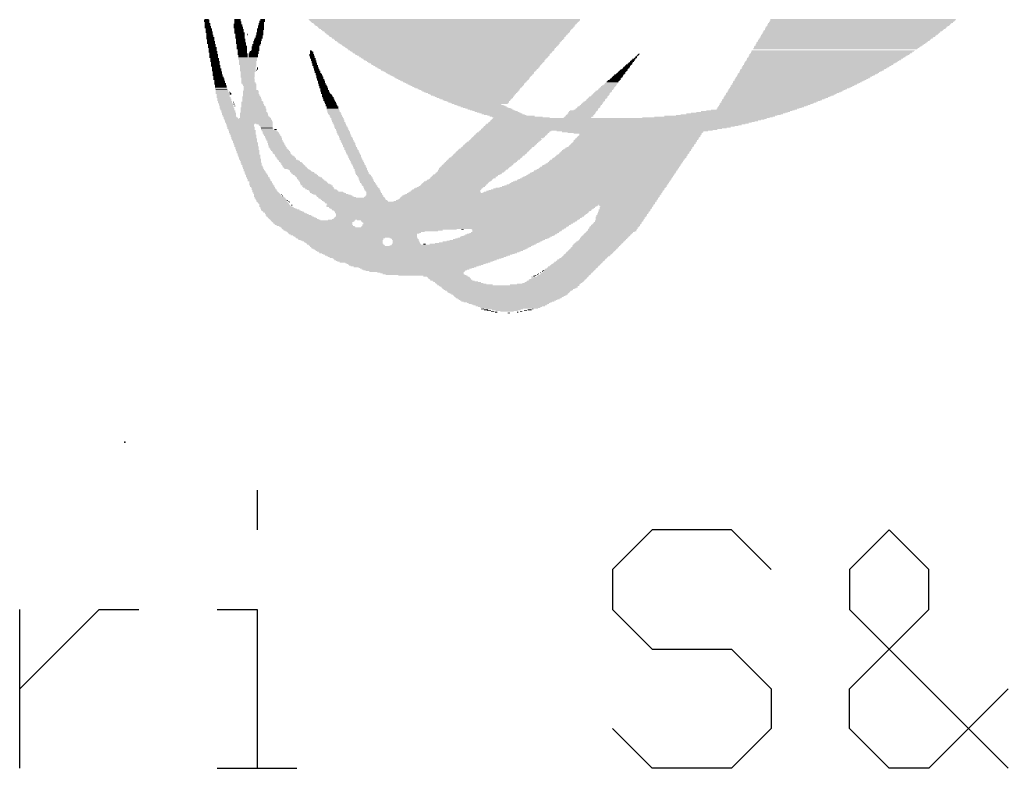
# Model space of a CAD drawing. Extents: x -0.79 to 6.6, y -0.46 to 8.18.
# Drawn here: x 4.8931 to 5.1465, y 0.5165 to 0.7083 of the extents above; entities that cross this region are included whole.
import ezdxf

# ---------------------------------------------------------------- set-up
doc = ezdxf.new("R2010")
doc.units = 0
doc.layers.add('21', color=253, linetype='CONTINUOUS')
doc.layers.add('23', color=7, linetype='CONTINUOUS')

# ---------------------------------------------------------------- blocks, each defined once
blk = doc.blocks.new('RECT')
blk.add_solid([(-0.5, -0.5), (0.5, -0.5), (-0.5, 0.5), (0.5, 0.5)])

msp = doc.modelspace()

# ---------------------------------------------------------------- linework, layer by layer
at = {"layer": '21'}
for p, q in [((4.95388, 0.587727), (4.95388, 0.577552)), ((5.055166, 0.577552), (5.044991, 0.567377)), ((5.075517, 0.577552), (5.055166, 0.577552)), ((5.085692, 0.567377), (5.075517, 0.577552)), ((5.115938, 0.577552), (5.105763, 0.567377)), ((5.126113, 0.567377), (5.115938, 0.577552)), ((5.044991, 0.567377), (5.044991, 0.557201)), ((5.105763, 0.567377), (5.105763, 0.557201)), ((5.126113, 0.557201), (5.126113, 0.567377)), ((4.893061, 0.5165), (4.893061, 0.557201)), ((4.893061, 0.536851), (4.913412, 0.557201)), ((4.913412, 0.557201), (4.923587, 0.557201)), ((4.943704, 0.557201), (4.95388, 0.557201)), ((4.95388, 0.557201), (4.95388, 0.5165)), ((5.044991, 0.557201), (5.055166, 0.547026)), ((5.105763, 0.536851), (5.126113, 0.557201)), ((5.105763, 0.557201), (5.146464, 0.5165)), ((5.055166, 0.547026), (5.075517, 0.547026)), ((5.075517, 0.547026), (5.085692, 0.536851)), ((5.085692, 0.536851), (5.085692, 0.526675)), ((5.105763, 0.526675), (5.105763, 0.536851)), ((5.146464, 0.536851), (5.126113, 0.5165)), ((5.055166, 0.5165), (5.044991, 0.526675)), ((5.085692, 0.526675), (5.075517, 0.5165)), ((5.115938, 0.5165), (5.105763, 0.526675)), ((4.943704, 0.5165), (4.964055, 0.5165)), ((5.075517, 0.5165), (5.055166, 0.5165)), ((5.126113, 0.5165), (5.115938, 0.5165))]:
    msp.add_line(p, q, dxfattribs=at)
at = {"layer": '23'}
msp.add_point((4.92, 0.6), dxfattribs=at)

# ---------------------------------------------------------------- block references
at = {"layer": '21', "yscale": 0.0002}
for p, xscale in [((4.941, 0.70815), 0.0014), ((4.941, 0.70795), 0.0014), ((4.941, 0.70775), 0.0014), ((4.941, 0.70835), 0.001), ((4.9411, 0.70755), 0.0012), ((4.9412, 0.70735), 0.0014), ((4.9412, 0.70715), 0.0014), ((4.9412, 0.70695), 0.0014), ((4.9489, 0.70715), 0.002), ((4.949, 0.70695), 0.0022), ((4.9489, 0.70835), 0.0016), ((4.9489, 0.70815), 0.0016), ((4.9489, 0.70795), 0.0016), ((4.949, 0.70775), 0.0018), ((4.949, 0.70755), 0.0018), ((4.949, 0.70735), 0.0018), ((4.955, 0.70735), 0.0014), ((4.955, 0.70715), 0.0014), ((4.955, 0.70695), 0.0014), ((4.9552, 0.70795), 0.0014), ((4.9552, 0.70775), 0.0014), ((4.9551, 0.70755), 0.0012), ((4.9553, 0.70835), 0.0012), ((4.9553, 0.70815), 0.0012), ((5.0019, 0.70835), 0.0696), ((5.002, 0.70815), 0.0694), ((5.002, 0.70795), 0.069), ((5.002, 0.70775), 0.0686), ((5.002, 0.70755), 0.0682), ((5.0021, 0.70735), 0.0676), ((5.0021, 0.70715), 0.0672), ((5.0021, 0.70695), 0.0668), ((5.1081, 0.70695), 0.0468), ((5.1084, 0.70735), 0.047), ((5.1083, 0.70715), 0.0468), ((5.1087, 0.70755), 0.0472), ((5.109, 0.70795), 0.0474), ((5.1089, 0.70775), 0.0472), ((5.1093, 0.70835), 0.0476), ((5.1092, 0.70815), 0.0474), ((4.9412, 0.70675), 0.0014), ((4.9413, 0.70655), 0.0016), ((4.9413, 0.70635), 0.0016), ((4.9413, 0.70615), 0.0016), ((4.9415, 0.70595), 0.0016), ((4.9415, 0.70575), 0.0016), ((4.9415, 0.70555), 0.0016), ((4.9415, 0.70535), 0.0016), ((4.9416, 0.70515), 0.0018), ((4.9416, 0.70495), 0.0018), ((4.9417, 0.70475), 0.0016), ((4.9417, 0.70455), 0.0016), ((4.949, 0.70675), 0.0022), ((4.949, 0.70655), 0.0022), ((4.9491, 0.70635), 0.0024), ((4.9491, 0.70615), 0.0024), ((4.9492, 0.70595), 0.0022), ((4.9493, 0.70575), 0.0024), ((4.9493, 0.70555), 0.0024), ((4.9493, 0.70535), 0.0024), ((4.9493, 0.70515), 0.0024), ((4.9494, 0.70495), 0.0026), ((4.9494, 0.70475), 0.0026), ((4.9495, 0.70455), 0.0024), ((4.9514, 0.70455), 0.0002), ((4.9546, 0.70495), 0.0018), ((4.9546, 0.70475), 0.0018), ((4.9546, 0.70455), 0.0018), ((4.9548, 0.70595), 0.0018), ((4.9548, 0.70575), 0.0018), ((4.9547, 0.70555), 0.0016), ((4.9547, 0.70535), 0.0016), ((4.9547, 0.70515), 0.0016), ((4.9549, 0.70675), 0.0016), ((4.9549, 0.70655), 0.0016), ((4.9549, 0.70635), 0.0016), ((4.9549, 0.70615), 0.0016), ((5.0021, 0.70675), 0.0664), ((5.0023, 0.70655), 0.066), ((5.0023, 0.70635), 0.0656), ((5.0023, 0.70615), 0.0652), ((5.0023, 0.70595), 0.0648), ((5.0024, 0.70575), 0.0642), ((5.0024, 0.70555), 0.0638), ((5.0024, 0.70535), 0.0634), ((5.0026, 0.70515), 0.063), ((5.0026, 0.70495), 0.0626), ((5.0026, 0.70475), 0.0622), ((5.0026, 0.70455), 0.0618), ((5.1059, 0.70455), 0.0452), ((5.1062, 0.70495), 0.0454), ((5.1061, 0.70475), 0.0452), ((5.1066, 0.70535), 0.0458), ((5.1064, 0.70515), 0.0454), ((5.1068, 0.70555), 0.0458), ((5.1072, 0.70595), 0.0462), ((5.107, 0.70575), 0.0458), ((5.1075, 0.70635), 0.0464), ((5.1074, 0.70615), 0.0462), ((5.1077, 0.70655), 0.0464), ((5.108, 0.70675), 0.0466), ((4.9418, 0.70435), 0.0018), ((4.9418, 0.70415), 0.0018), ((4.9418, 0.70395), 0.0018), ((4.9419, 0.70375), 0.002), ((4.9419, 0.70355), 0.002), ((4.9419, 0.70335), 0.002), ((4.942, 0.70315), 0.0018), ((4.942, 0.70295), 0.0018), ((4.9421, 0.70275), 0.002), ((4.9421, 0.70255), 0.002), ((4.9421, 0.70235), 0.002), ((4.9421, 0.70215), 0.002), ((4.9423, 0.70195), 0.002), ((4.9495, 0.70435), 0.0024), ((4.9495, 0.70415), 0.0024), ((4.9495, 0.70395), 0.0024), ((4.9495, 0.70375), 0.0024), ((4.9495, 0.70355), 0.0024), ((4.9497, 0.70335), 0.0024), ((4.9497, 0.70315), 0.0024), ((4.9497, 0.70295), 0.0024), ((4.9497, 0.70275), 0.0024), ((4.9497, 0.70255), 0.0024), ((4.9498, 0.70235), 0.0026), ((4.9498, 0.70215), 0.0026), ((4.9499, 0.70195), 0.0024), ((4.9514, 0.70435), 0.0002), ((4.9537, 0.70195), 0.002), ((4.9539, 0.70275), 0.002), ((4.9539, 0.70255), 0.002), ((4.9539, 0.70235), 0.002), ((4.9539, 0.70215), 0.002), ((4.9541, 0.70315), 0.002), ((4.9541, 0.70295), 0.002), ((4.9543, 0.70355), 0.002), ((4.9542, 0.70335), 0.0018), ((4.9544, 0.70415), 0.0018), ((4.9544, 0.70395), 0.0018), ((4.9544, 0.70375), 0.0018), ((4.9546, 0.70435), 0.0018), ((5.0027, 0.70435), 0.0612), ((5.0027, 0.70415), 0.0608), ((5.0027, 0.70395), 0.0604), ((5.0028, 0.70375), 0.0598), ((5.0029, 0.70355), 0.0596), ((5.003, 0.70335), 0.059), ((5.003, 0.70315), 0.0586), ((5.003, 0.70295), 0.0582), ((5.0031, 0.70275), 0.0576), ((5.0031, 0.70255), 0.0572), ((5.0031, 0.70235), 0.0568), ((5.0033, 0.70215), 0.0564), ((5.0033, 0.70195), 0.056), ((5.1033, 0.70195), 0.0432), ((5.1037, 0.70235), 0.0436), ((5.1035, 0.70215), 0.0432), ((5.1039, 0.70255), 0.0436), ((5.1043, 0.70295), 0.044), ((5.1041, 0.70275), 0.0436), ((5.1046, 0.70335), 0.0442), ((5.1045, 0.70315), 0.044), ((5.1049, 0.70355), 0.0444), ((5.1053, 0.70395), 0.0448), ((5.1051, 0.70375), 0.0444), ((5.1056, 0.70435), 0.045), ((5.1055, 0.70415), 0.0448), ((4.9423, 0.70175), 0.002), ((4.9423, 0.70155), 0.002), ((4.9423, 0.70135), 0.002), ((4.9424, 0.70115), 0.0022), ((4.9425, 0.70095), 0.002), ((4.9425, 0.70075), 0.002), ((4.9425, 0.70055), 0.002), ((4.9425, 0.70035), 0.002), ((4.9426, 0.70015), 0.0022), ((4.9426, 0.69995), 0.0022), ((4.9427, 0.69975), 0.002), ((4.9427, 0.69955), 0.002), ((4.9428, 0.69935), 0.0022), ((4.9499, 0.70175), 0.0024), ((4.95, 0.70155), 0.0026), ((4.95, 0.70135), 0.0026), ((4.95, 0.70115), 0.0026), ((4.95, 0.70095), 0.0026), ((4.95, 0.70075), 0.0026), ((4.9501, 0.70055), 0.0024), ((4.9501, 0.70035), 0.0024), ((4.9501, 0.70015), 0.0024), ((4.9501, 0.69995), 0.0024), ((4.9501, 0.69975), 0.0024), ((4.9502, 0.69955), 0.0026), ((4.9502, 0.69935), 0.0026), ((4.953, 0.69955), 0.0026), ((4.9529, 0.69935), 0.0024), ((4.9531, 0.69995), 0.0024), ((4.9531, 0.69975), 0.0024), ((4.9532, 0.70015), 0.0022), ((4.9534, 0.70035), 0.0022), ((4.9535, 0.70135), 0.002), ((4.9535, 0.70115), 0.002), ((4.9535, 0.70095), 0.002), ((4.9535, 0.70075), 0.002), ((4.9535, 0.70055), 0.002), ((4.9537, 0.70175), 0.002), ((4.9536, 0.70155), 0.0018), ((4.9679, 0.69935), 0.0012), ((4.9677, 0.70035), 0.0004), ((4.9678, 0.70015), 0.0006), ((4.9679, 0.69995), 0.0008), ((4.9679, 0.69975), 0.0008), ((4.9679, 0.69955), 0.0008), ((5.0034, 0.70175), 0.0554), ((5.0034, 0.70155), 0.055), ((5.0035, 0.70135), 0.0544), ((5.0035, 0.70115), 0.054), ((5.0036, 0.70095), 0.0534), ((5.0036, 0.70075), 0.053), ((5.0037, 0.70055), 0.0528), ((5.0038, 0.70035), 0.0522), ((5.0038, 0.70015), 0.0518), ((5.0039, 0.69995), 0.0512), ((5.0039, 0.69975), 0.0508), ((5.004, 0.69955), 0.0502), ((5.004, 0.69935), 0.0498), ((5.0517, 0.69935), 0.0004), ((5.0518, 0.69955), 0.0002), ((5.1006, 0.69935), 0.041), ((5.1008, 0.69955), 0.041), ((5.1012, 0.69995), 0.0414), ((5.1011, 0.69975), 0.0412), ((5.1016, 0.70035), 0.0418), ((5.1015, 0.70015), 0.0416), ((5.1022, 0.70095), 0.0422), ((5.1021, 0.70075), 0.042), ((5.1026, 0.70135), 0.0426), ((5.1025, 0.70115), 0.0424), ((5.1029, 0.70155), 0.0428), ((5.1031, 0.70175), 0.0428), ((4.9428, 0.69915), 0.0022), ((4.9428, 0.69895), 0.0022), ((4.9428, 0.69875), 0.0022), ((4.9428, 0.69855), 0.0022), ((4.943, 0.69835), 0.0022), ((4.943, 0.69815), 0.0022), ((4.943, 0.69795), 0.0022), ((4.943, 0.69775), 0.0022), ((4.9431, 0.69755), 0.0024), ((4.9432, 0.69735), 0.0022), ((4.9432, 0.69715), 0.0022), ((4.9432, 0.69695), 0.0022), ((4.9503, 0.69915), 0.0024), ((4.9503, 0.69895), 0.0024), ((4.9503, 0.69875), 0.0024), ((4.9515, 0.69855), 0.0048), ((4.9515, 0.69835), 0.0048), ((4.9515, 0.69815), 0.0048), ((4.9516, 0.69795), 0.0046), ((4.9516, 0.69775), 0.0046), ((4.9515, 0.69755), 0.0044), ((4.9515, 0.69735), 0.0044), ((4.9515, 0.69715), 0.0044), ((4.9515, 0.69695), 0.0044), ((4.9529, 0.69915), 0.0024), ((4.9529, 0.69895), 0.0024), ((4.9529, 0.69875), 0.0024), ((4.9679, 0.69915), 0.0012), ((4.968, 0.69895), 0.0014), ((4.9681, 0.69875), 0.0012), ((4.9681, 0.69855), 0.0012), ((4.9682, 0.69835), 0.0014), ((4.9683, 0.69815), 0.0012), ((4.9683, 0.69795), 0.0012), ((4.9684, 0.69775), 0.0014), ((4.9685, 0.69755), 0.0012), ((4.9685, 0.69735), 0.0012), ((4.9686, 0.69715), 0.0014), ((4.9687, 0.69695), 0.0012), ((5.0042, 0.69915), 0.0494), ((5.0043, 0.69895), 0.0488), ((5.0043, 0.69875), 0.0484), ((5.0044, 0.69855), 0.0478), ((5.0044, 0.69835), 0.0474), ((5.0045, 0.69815), 0.0468), ((5.0045, 0.69795), 0.0464), ((5.0046, 0.69775), 0.0458), ((5.0048, 0.69755), 0.0454), ((5.0048, 0.69735), 0.045), ((5.0049, 0.69715), 0.0444), ((5.005, 0.69695), 0.0438), ((5.0495, 0.69695), 0.0012), ((5.0496, 0.69715), 0.001), ((5.0498, 0.69735), 0.001), ((5.05, 0.69755), 0.001), ((5.0502, 0.69775), 0.001), ((5.0503, 0.69795), 0.0008), ((5.0505, 0.69815), 0.0008), ((5.0508, 0.69835), 0.0006), ((5.051, 0.69855), 0.0006), ((5.0511, 0.69875), 0.0004), ((5.0513, 0.69895), 0.0004), ((5.0515, 0.69915), 0.0004), ((5.0979, 0.69695), 0.0384), ((5.0984, 0.69735), 0.039), ((5.0982, 0.69715), 0.0386), ((5.0986, 0.69755), 0.039), ((5.0991, 0.69795), 0.0396), ((5.0989, 0.69775), 0.0392), ((5.0995, 0.69835), 0.04), ((5.0993, 0.69815), 0.0396), ((5.0997, 0.69855), 0.04), ((5.1001, 0.69895), 0.0404), ((5.1, 0.69875), 0.0402), ((5.1004, 0.69915), 0.0406), ((4.9432, 0.69675), 0.0022), ((4.9433, 0.69655), 0.0024), ((4.9433, 0.69635), 0.0024), ((4.9434, 0.69615), 0.0022), ((4.9434, 0.69595), 0.0022), ((4.9435, 0.69575), 0.0024), ((4.9435, 0.69555), 0.0024), ((4.9435, 0.69535), 0.0024), ((4.9435, 0.69515), 0.0024), ((4.9437, 0.69495), 0.0024), ((4.9437, 0.69475), 0.0024), ((4.9437, 0.69455), 0.0024), ((4.9437, 0.69435), 0.0024), ((4.9515, 0.69675), 0.0044), ((4.9516, 0.69655), 0.0042), ((4.9516, 0.69635), 0.0042), ((4.9515, 0.69615), 0.004), ((4.9515, 0.69595), 0.004), ((4.9515, 0.69575), 0.004), ((4.9515, 0.69555), 0.004), ((4.9515, 0.69535), 0.004), ((4.9515, 0.69515), 0.004), ((4.9516, 0.69495), 0.0038), ((4.9515, 0.69475), 0.0036), ((4.9515, 0.69455), 0.0036), ((4.9515, 0.69435), 0.0036), ((4.9538, 0.69535), 0.0002), ((4.954, 0.69595), 0.0002), ((4.954, 0.69575), 0.0002), ((4.954, 0.69555), 0.0002), ((4.9687, 0.69675), 0.0012), ((4.9688, 0.69655), 0.0014), ((4.9689, 0.69635), 0.0012), ((4.9689, 0.69615), 0.0012), ((4.969, 0.69595), 0.0014), ((4.9691, 0.69575), 0.0012), ((4.9692, 0.69555), 0.0014), ((4.9692, 0.69535), 0.0014), ((4.9694, 0.69515), 0.0014), ((4.9694, 0.69495), 0.0014), ((4.9694, 0.69475), 0.0014), ((4.9696, 0.69455), 0.0014), ((4.9697, 0.69435), 0.0016), ((5.005, 0.69675), 0.0434), ((5.0051, 0.69655), 0.0428), ((5.0052, 0.69635), 0.0422), ((5.0053, 0.69615), 0.042), ((5.0054, 0.69595), 0.0414), ((5.0055, 0.69575), 0.0408), ((5.0056, 0.69555), 0.0402), ((5.0056, 0.69535), 0.0398), ((5.0057, 0.69515), 0.0392), ((5.0058, 0.69495), 0.0386), ((5.0059, 0.69475), 0.038), ((5.006, 0.69455), 0.0378), ((5.0061, 0.69435), 0.0372), ((5.047, 0.69435), 0.0022), ((5.0472, 0.69455), 0.0022), ((5.0473, 0.69475), 0.002), ((5.0475, 0.69495), 0.002), ((5.0477, 0.69515), 0.002), ((5.0479, 0.69535), 0.002), ((5.0481, 0.69555), 0.0016), ((5.0483, 0.69575), 0.0016), ((5.0485, 0.69595), 0.0016), ((5.0487, 0.69615), 0.0016), ((5.0488, 0.69635), 0.0014), ((5.049, 0.69655), 0.0014), ((5.0492, 0.69675), 0.0014), ((5.0949, 0.69435), 0.0356), ((5.0952, 0.69455), 0.0358), ((5.0956, 0.69495), 0.0362), ((5.0954, 0.69475), 0.0358), ((5.0961, 0.69535), 0.0368), ((5.0959, 0.69515), 0.0364), ((5.0963, 0.69555), 0.0368), ((5.0968, 0.69595), 0.0374), ((5.0966, 0.69575), 0.037), ((5.0972, 0.69635), 0.0378), ((5.0971, 0.69615), 0.0376), ((5.0975, 0.69655), 0.038), ((5.0978, 0.69675), 0.0382), ((4.9438, 0.69415), 0.0026), ((4.9438, 0.69395), 0.0026), ((4.9439, 0.69375), 0.0024), ((4.944, 0.69355), 0.0026), ((4.944, 0.69335), 0.0026), ((4.9441, 0.69315), 0.0028), ((4.9441, 0.69295), 0.0028), ((4.9442, 0.69275), 0.0026), ((4.9443, 0.69255), 0.0028), ((4.9443, 0.69235), 0.0028), ((4.9443, 0.69215), 0.0028), ((4.9444, 0.69195), 0.003), ((4.9444, 0.69175), 0.003), ((4.9515, 0.69415), 0.0036), ((4.9515, 0.69395), 0.0036), ((4.9515, 0.69375), 0.0036), ((4.9515, 0.69355), 0.0036), ((4.9515, 0.69335), 0.0032), ((4.9516, 0.69315), 0.0034), ((4.9516, 0.69295), 0.0034), ((4.9516, 0.69275), 0.0034), ((4.9516, 0.69255), 0.0034), ((4.9516, 0.69235), 0.0034), ((4.9517, 0.69215), 0.0036), ((4.9517, 0.69195), 0.0036), ((4.9519, 0.69175), 0.0036), ((4.9697, 0.69415), 0.0016), ((4.9699, 0.69395), 0.0016), ((4.9699, 0.69375), 0.0016), ((4.97, 0.69355), 0.0018), ((4.97, 0.69335), 0.0018), ((4.9701, 0.69315), 0.0016), ((4.9702, 0.69295), 0.0018), ((4.9702, 0.69275), 0.0018), ((4.9704, 0.69255), 0.0018), ((4.9704, 0.69235), 0.0018), ((4.9704, 0.69215), 0.0018), ((4.9705, 0.69195), 0.002), ((4.9706, 0.69175), 0.0018), ((5.0062, 0.69415), 0.0366), ((5.0063, 0.69395), 0.036), ((5.0064, 0.69375), 0.0354), ((5.0065, 0.69355), 0.0348), ((5.0065, 0.69335), 0.0344), ((5.0067, 0.69315), 0.034), ((5.0068, 0.69295), 0.0334), ((5.0069, 0.69275), 0.0328), ((5.007, 0.69255), 0.0322), ((5.0071, 0.69235), 0.0316), ((5.0072, 0.69215), 0.031), ((5.0073, 0.69195), 0.0304), ((5.0074, 0.69175), 0.0298), ((5.0445, 0.69175), 0.0032), ((5.0447, 0.69195), 0.0032), ((5.0449, 0.69215), 0.0032), ((5.045, 0.69235), 0.003), ((5.0452, 0.69255), 0.003), ((5.0454, 0.69275), 0.003), ((5.0457, 0.69295), 0.0028), ((5.0458, 0.69315), 0.0026), ((5.046, 0.69335), 0.0026), ((5.0462, 0.69355), 0.0026), ((5.0464, 0.69375), 0.0026), ((5.0465, 0.69395), 0.0024), ((5.0467, 0.69415), 0.0024), ((5.0919, 0.69195), 0.0324), ((5.0917, 0.69175), 0.032), ((5.0924, 0.69235), 0.033), ((5.0922, 0.69215), 0.0326), ((5.0927, 0.69255), 0.0332), ((5.0932, 0.69295), 0.0338), ((5.093, 0.69275), 0.0334), ((5.0937, 0.69335), 0.0344), ((5.0935, 0.69315), 0.034), ((5.0939, 0.69355), 0.0344), ((5.0944, 0.69395), 0.035), ((5.0942, 0.69375), 0.0346), ((5.0947, 0.69415), 0.0352), ((4.9445, 0.69155), 0.0028), ((4.9446, 0.69135), 0.003), ((4.9446, 0.69115), 0.003), ((4.9446, 0.69095), 0.003), ((4.9447, 0.69075), 0.0032), ((4.9447, 0.69055), 0.0032), ((4.9448, 0.69035), 0.003), ((4.9449, 0.69015), 0.0032), ((4.9449, 0.68995), 0.0032), ((4.9449, 0.68975), 0.0032), ((4.945, 0.68955), 0.0034), ((4.945, 0.68935), 0.0034), ((4.9468, 0.68975), 0.0002), ((4.947, 0.68955), 0.0002), ((4.9471, 0.68935), 0.0004), ((4.952, 0.69155), 0.0034), ((4.952, 0.69135), 0.0034), ((4.9523, 0.68995), 0.004), ((4.9523, 0.68975), 0.004), ((4.9523, 0.68955), 0.004), ((4.9523, 0.68935), 0.004), ((4.9521, 0.69115), 0.0032), ((4.9521, 0.69095), 0.0032), ((4.9521, 0.69075), 0.0032), ((4.9521, 0.69055), 0.0032), ((4.9521, 0.69035), 0.0032), ((4.9523, 0.69015), 0.0036), ((4.9707, 0.69155), 0.002), ((4.9707, 0.69135), 0.002), ((4.9709, 0.69115), 0.002), ((4.9709, 0.69095), 0.002), ((4.971, 0.69075), 0.0022), ((4.9711, 0.69055), 0.002), ((4.9711, 0.69035), 0.002), ((4.9712, 0.69015), 0.0022), ((4.9712, 0.68995), 0.0022), ((4.9714, 0.68975), 0.0022), ((4.9714, 0.68955), 0.0022), ((4.9715, 0.68935), 0.0024), ((5.0076, 0.69155), 0.0294), ((5.0077, 0.69135), 0.0288), ((5.0078, 0.69115), 0.0282), ((5.0079, 0.69095), 0.0276), ((5.008, 0.69075), 0.027), ((5.0082, 0.69055), 0.0262), ((5.0083, 0.69035), 0.0256), ((5.0085, 0.69015), 0.0252), ((5.0086, 0.68995), 0.0246), ((5.0087, 0.68975), 0.024), ((5.0088, 0.68955), 0.0234), ((5.009, 0.68935), 0.0226), ((5.0422, 0.68935), 0.0042), ((5.0424, 0.68955), 0.0042), ((5.0426, 0.68975), 0.0042), ((5.0428, 0.68995), 0.0042), ((5.043, 0.69015), 0.0038), ((5.0432, 0.69035), 0.0038), ((5.0434, 0.69055), 0.0038), ((5.0436, 0.69075), 0.0038), ((5.0437, 0.69095), 0.0036), ((5.0439, 0.69115), 0.0036), ((5.0441, 0.69135), 0.0036), ((5.0444, 0.69155), 0.0034), ((5.0883, 0.68935), 0.0284), ((5.0887, 0.68955), 0.0288), ((5.0892, 0.68995), 0.0294), ((5.089, 0.68975), 0.029), ((5.0897, 0.69035), 0.03), ((5.0895, 0.69015), 0.0296), ((5.09, 0.69055), 0.0302), ((5.0906, 0.69095), 0.031), ((5.0904, 0.69075), 0.0306), ((5.0911, 0.69135), 0.0316), ((5.0909, 0.69115), 0.0312), ((5.0914, 0.69155), 0.0318), ((4.9451, 0.68915), 0.0032), ((4.9452, 0.68895), 0.0034), ((4.9452, 0.68875), 0.0034), ((4.9452, 0.68855), 0.0034), ((4.9453, 0.68835), 0.0036), ((4.9454, 0.68815), 0.0034), ((4.9455, 0.68795), 0.0036), ((4.9455, 0.68775), 0.0036), ((4.9455, 0.68755), 0.0036), ((4.9457, 0.68735), 0.0036), ((4.9457, 0.68715), 0.0036), ((4.9457, 0.68695), 0.0036), ((4.9459, 0.68675), 0.0036), ((4.9471, 0.68915), 0.0004), ((4.9478, 0.68715), 0.0002), ((4.948, 0.68675), 0.0002), ((4.9527, 0.68715), 0.0056), ((4.9527, 0.68695), 0.0056), ((4.9527, 0.68675), 0.0056), ((4.9524, 0.68855), 0.0046), ((4.9525, 0.68835), 0.0048), ((4.9525, 0.68815), 0.0048), ((4.9526, 0.68795), 0.005), ((4.9526, 0.68775), 0.005), ((4.9526, 0.68755), 0.005), ((4.9527, 0.68735), 0.0052), ((4.9524, 0.68915), 0.0042), ((4.9524, 0.68895), 0.0042), ((4.9525, 0.68875), 0.0044), ((4.9717, 0.68915), 0.0024), ((4.9718, 0.68895), 0.0026), ((4.9719, 0.68875), 0.0028), ((4.9719, 0.68855), 0.0028), ((4.9721, 0.68835), 0.0028), ((4.9721, 0.68815), 0.0028), ((4.9723, 0.68795), 0.0028), ((4.9723, 0.68775), 0.0028), ((4.9724, 0.68755), 0.003), ((4.9725, 0.68735), 0.0028), ((4.9726, 0.68715), 0.003), ((4.9727, 0.68695), 0.0028), ((4.9728, 0.68675), 0.003), ((5.0091, 0.68915), 0.022), ((5.0092, 0.68895), 0.0214), ((5.0094, 0.68875), 0.0206), ((5.0096, 0.68855), 0.0202), ((5.0097, 0.68835), 0.0196), ((5.0099, 0.68815), 0.0188), ((5.01, 0.68795), 0.0182), ((5.0102, 0.68775), 0.0174), ((5.0103, 0.68755), 0.0168), ((5.0105, 0.68735), 0.016), ((5.0107, 0.68715), 0.0156), ((5.0109, 0.68695), 0.0148), ((5.011, 0.68675), 0.0142), ((5.0398, 0.68675), 0.0054), ((5.0399, 0.68695), 0.0052), ((5.0401, 0.68715), 0.0052), ((5.0404, 0.68735), 0.005), ((5.0406, 0.68755), 0.005), ((5.0407, 0.68775), 0.0048), ((5.0409, 0.68795), 0.0048), ((5.0411, 0.68815), 0.0048), ((5.0413, 0.68835), 0.0048), ((5.0414, 0.68855), 0.0046), ((5.0417, 0.68875), 0.0044), ((5.0419, 0.68895), 0.0044), ((5.0421, 0.68915), 0.0044), ((5.0844, 0.68675), 0.0238), ((5.0847, 0.68695), 0.024), ((5.0853, 0.68735), 0.0248), ((5.0851, 0.68715), 0.0244), ((5.0859, 0.68775), 0.0256), ((5.0857, 0.68755), 0.0252), ((5.0863, 0.68795), 0.026), ((5.0869, 0.68835), 0.0268), ((5.0866, 0.68815), 0.0262), ((5.0874, 0.68875), 0.0274), ((5.0872, 0.68855), 0.027), ((5.0878, 0.68895), 0.0278), ((5.0881, 0.68915), 0.028), ((4.9459, 0.68655), 0.0036), ((4.9459, 0.68635), 0.0036), ((4.9461, 0.68615), 0.0036), ((4.9461, 0.68595), 0.0036), ((4.9461, 0.68575), 0.0036), ((4.9462, 0.68555), 0.0038), ((4.9463, 0.68535), 0.0036), ((4.9463, 0.68515), 0.0036), ((4.9465, 0.68495), 0.0036), ((4.9465, 0.68475), 0.0036), ((4.9465, 0.68455), 0.0036), ((4.9467, 0.68435), 0.0036), ((4.9467, 0.68415), 0.0036), ((4.948, 0.68655), 0.0002), ((4.9482, 0.68615), 0.0002), ((4.953, 0.68435), 0.007), ((4.9531, 0.68415), 0.0072), ((4.9529, 0.68575), 0.0064), ((4.9529, 0.68555), 0.0064), ((4.953, 0.68535), 0.0066), ((4.953, 0.68515), 0.0066), ((4.953, 0.68495), 0.0066), ((4.953, 0.68475), 0.0066), ((4.9531, 0.68455), 0.0068), ((4.9528, 0.68655), 0.0058), ((4.9528, 0.68635), 0.0058), ((4.9529, 0.68615), 0.006), ((4.953, 0.68595), 0.0062), ((4.9729, 0.68655), 0.0028), ((4.973, 0.68635), 0.003), ((4.973, 0.68615), 0.003), ((4.9732, 0.68595), 0.003), ((4.9732, 0.68575), 0.003), ((4.9732, 0.68555), 0.003), ((4.9733, 0.68535), 0.0032), ((4.9733, 0.68515), 0.0032), ((4.9735, 0.68495), 0.0032), ((4.9735, 0.68475), 0.0032), ((4.9736, 0.68455), 0.0034), ((4.9737, 0.68435), 0.0032), ((4.9738, 0.68415), 0.0034), ((5.0105, 0.68655), 0.012), ((5.0111, 0.68635), 0.012), ((5.0115, 0.68615), 0.012), ((5.012, 0.68595), 0.0118), ((5.0125, 0.68575), 0.0116), ((5.0131, 0.68555), 0.0116), ((5.0136, 0.68535), 0.0114), ((5.0141, 0.68515), 0.0112), ((5.0146, 0.68495), 0.011), ((5.0152, 0.68475), 0.011), ((5.0157, 0.68455), 0.0108), ((5.0162, 0.68435), 0.0106), ((5.0167, 0.68415), 0.0104), ((5.037, 0.68415), 0.007), ((5.0372, 0.68455), 0.007), ((5.0372, 0.68435), 0.007), ((5.0374, 0.68475), 0.007), ((5.0376, 0.68495), 0.007), ((5.0382, 0.68515), 0.0062), ((5.0384, 0.68535), 0.0058), ((5.0386, 0.68555), 0.0058), ((5.0388, 0.68575), 0.0058), ((5.039, 0.68595), 0.0058), ((5.0392, 0.68615), 0.0054), ((5.0394, 0.68635), 0.0054), ((5.0396, 0.68655), 0.0054), ((5.0763, 0.68415), 0.0248), ((5.0772, 0.68435), 0.0242), ((5.0782, 0.68455), 0.0234), ((5.0791, 0.68475), 0.0228), ((5.0801, 0.68495), 0.022), ((5.081, 0.68515), 0.0214), ((5.082, 0.68535), 0.0206), ((5.0827, 0.68575), 0.0216), ((5.0824, 0.68555), 0.021), ((5.0831, 0.68595), 0.022), ((5.0837, 0.68635), 0.0228), ((5.0835, 0.68615), 0.0224), ((5.0841, 0.68655), 0.0232), ((4.9467, 0.68395), 0.0036), ((4.9468, 0.68375), 0.0034), ((4.9468, 0.68355), 0.0034), ((4.947, 0.68335), 0.0034), ((4.9471, 0.68315), 0.0036), ((4.9472, 0.68295), 0.0038), ((4.9515, 0.68275), 0.012), ((4.9516, 0.68255), 0.0122), ((4.9517, 0.68235), 0.012), ((4.9518, 0.68215), 0.0122), ((4.9518, 0.68195), 0.0122), ((4.9519, 0.68175), 0.012), ((4.9534, 0.68295), 0.0082), ((4.9531, 0.68395), 0.0072), ((4.9531, 0.68375), 0.0072), ((4.9532, 0.68355), 0.0074), ((4.9533, 0.68335), 0.0076), ((4.9534, 0.68315), 0.0078), ((4.9739, 0.68395), 0.0032), ((4.9741, 0.68375), 0.0032), ((4.9741, 0.68355), 0.0032), ((4.9743, 0.68335), 0.0032), ((4.9743, 0.68315), 0.0032), ((4.9745, 0.68295), 0.0032), ((4.9745, 0.68275), 0.0032), ((4.9746, 0.68255), 0.0034), ((4.9747, 0.68235), 0.0032), ((4.9747, 0.68215), 0.0032), ((4.9749, 0.68195), 0.0032), ((4.9749, 0.68175), 0.0032), ((5.0173, 0.68395), 0.0104), ((5.0179, 0.68375), 0.01), ((5.0465, 0.68175), 0.0668), ((5.047, 0.68195), 0.0674), ((5.0193, 0.68355), 0.0116), ((5.0475, 0.68215), 0.068), ((5.048, 0.68235), 0.0686), ((5.0485, 0.68255), 0.0692), ((5.0206, 0.68335), 0.013), ((5.049, 0.68275), 0.0698), ((5.0494, 0.68295), 0.0702), ((5.0217, 0.68315), 0.0144), ((5.036, 0.68315), 0.007), ((5.0362, 0.68335), 0.007), ((5.0365, 0.68355), 0.0072), ((5.0366, 0.68375), 0.007), ((5.0368, 0.68395), 0.007), ((5.069, 0.68315), 0.0326), ((5.0709, 0.68335), 0.0304), ((5.0725, 0.68355), 0.0284), ((5.0743, 0.68375), 0.026), ((5.0753, 0.68395), 0.0256), ((4.9496, 0.68155), 0.0074), ((4.9496, 0.68135), 0.007), ((4.9496, 0.68115), 0.007), ((4.9496, 0.68095), 0.007), ((4.9498, 0.68075), 0.007), ((4.9498, 0.68055), 0.007), ((4.9498, 0.68035), 0.007), ((4.9499, 0.68015), 0.0068), ((4.95, 0.67995), 0.007), ((4.9501, 0.67975), 0.0068), ((4.9501, 0.67955), 0.0068), ((4.9501, 0.67935), 0.0068), ((4.9502, 0.67915), 0.0066), ((4.9558, 0.68155), 0.0042), ((4.9561, 0.68135), 0.0036), ((4.9562, 0.68115), 0.0034), ((4.9563, 0.68095), 0.0032), ((4.9563, 0.68075), 0.0032), ((4.9564, 0.68055), 0.003), ((4.9565, 0.68035), 0.0032), ((4.9565, 0.68015), 0.0032), ((4.957, 0.67995), 0.0038), ((4.957, 0.67975), 0.0038), ((4.9573, 0.67955), 0.004), ((4.9574, 0.67935), 0.0042), ((4.9574, 0.67915), 0.0042), ((4.9586, 0.68015), 0.0006), ((4.9751, 0.68155), 0.0032), ((4.9751, 0.68135), 0.0032), ((4.9753, 0.68115), 0.0032), ((4.9753, 0.68095), 0.0032), ((4.9754, 0.68075), 0.0034), ((4.9755, 0.68055), 0.0032), ((4.9756, 0.68035), 0.0034), ((4.9757, 0.68015), 0.0032), ((4.9758, 0.67995), 0.0034), ((4.9759, 0.67975), 0.0032), ((4.976, 0.67955), 0.0034), ((4.976, 0.67935), 0.0034), ((4.9761, 0.67915), 0.0032), ((5.0193, 0.67915), 0.0184), ((5.0195, 0.67935), 0.0184), ((5.0198, 0.67955), 0.0182), ((5.0201, 0.67975), 0.0184), ((5.0409, 0.67995), 0.0596), ((5.0416, 0.68015), 0.0606), ((5.0423, 0.68035), 0.0616), ((5.043, 0.68055), 0.0626), ((5.0436, 0.68075), 0.0634), ((5.0442, 0.68095), 0.0642), ((5.0448, 0.68115), 0.065), ((5.0453, 0.68135), 0.0656), ((5.0459, 0.68155), 0.0664), ((5.0501, 0.67975), 0.0388), ((5.0502, 0.67955), 0.0362), ((5.0508, 0.67935), 0.0346), ((5.0515, 0.67915), 0.0328), ((4.9502, 0.67895), 0.0066), ((4.9504, 0.67875), 0.0066), ((4.9504, 0.67855), 0.0066), ((4.9504, 0.67835), 0.0066), ((4.9505, 0.67815), 0.0064), ((4.9505, 0.67795), 0.0064), ((4.9506, 0.67775), 0.0066), ((4.9507, 0.67755), 0.0064), ((4.9507, 0.67735), 0.0064), ((4.9508, 0.67715), 0.0062), ((4.9508, 0.67695), 0.0062), ((4.9509, 0.67675), 0.0064), ((4.951, 0.67655), 0.0062), ((4.9576, 0.67895), 0.0042), ((4.9578, 0.67875), 0.0042), ((4.9578, 0.67855), 0.0042), ((4.958, 0.67835), 0.0042), ((4.958, 0.67815), 0.0042), ((4.9582, 0.67795), 0.0042), ((4.9582, 0.67775), 0.0042), ((4.9583, 0.67755), 0.004), ((4.9584, 0.67735), 0.0042), ((4.9585, 0.67715), 0.004), ((4.9586, 0.67695), 0.0042), ((4.9586, 0.67675), 0.0042), ((4.9588, 0.67655), 0.0042), ((4.9762, 0.67895), 0.0034), ((4.9763, 0.67875), 0.0032), ((4.9764, 0.67855), 0.0034), ((4.9765, 0.67835), 0.0032), ((4.9766, 0.67815), 0.0034), ((4.9767, 0.67795), 0.0032), ((4.9768, 0.67775), 0.0034), ((4.9768, 0.67755), 0.0034), ((4.977, 0.67735), 0.0034), ((4.977, 0.67715), 0.0034), ((4.9772, 0.67695), 0.0034), ((4.9772, 0.67675), 0.0034), ((4.9774, 0.67655), 0.0034), ((5.0165, 0.67655), 0.0184), ((5.0167, 0.67675), 0.0184), ((5.0169, 0.67695), 0.0184), ((5.0172, 0.67715), 0.0182), ((5.0175, 0.67735), 0.0184), ((5.0177, 0.67755), 0.0184), ((5.0177, 0.67775), 0.018), ((5.0181, 0.67795), 0.0184), ((5.0183, 0.67815), 0.0184), ((5.0185, 0.67835), 0.0184), ((5.0187, 0.67855), 0.0184), ((5.0189, 0.67875), 0.0184), ((5.0191, 0.67895), 0.0184), ((5.0504, 0.67655), 0.0318), ((5.0505, 0.67675), 0.0316), ((5.0507, 0.67695), 0.0316), ((5.0509, 0.67735), 0.0316), ((5.0509, 0.67715), 0.0316), ((5.0511, 0.67755), 0.0316), ((5.0513, 0.67775), 0.0316), ((5.0514, 0.67795), 0.0314), ((5.0516, 0.67815), 0.0314), ((5.0518, 0.67835), 0.0314), ((5.0519, 0.67855), 0.0312), ((5.0522, 0.67895), 0.0314), ((5.0521, 0.67875), 0.0312), ((4.951, 0.67635), 0.0062), ((4.9511, 0.67615), 0.006), ((4.9511, 0.67595), 0.006), ((4.9512, 0.67575), 0.0062), ((4.9513, 0.67555), 0.006), ((4.9513, 0.67535), 0.006), ((4.9513, 0.67515), 0.006), ((4.9514, 0.67495), 0.0058), ((4.9515, 0.67475), 0.006), ((4.9516, 0.67455), 0.0058), ((4.9516, 0.67435), 0.0058), ((4.9516, 0.67415), 0.0058), ((4.9588, 0.67635), 0.0042), ((4.9589, 0.67615), 0.0044), ((4.959, 0.67595), 0.0042), ((4.9591, 0.67575), 0.0044), ((4.9592, 0.67555), 0.0046), ((4.9593, 0.67535), 0.0044), ((4.9595, 0.67515), 0.0044), ((4.9596, 0.67495), 0.0046), ((4.9598, 0.67475), 0.0046), ((4.96, 0.67455), 0.0046), ((4.9601, 0.67435), 0.0044), ((4.9602, 0.67415), 0.0046), ((4.9774, 0.67635), 0.0034), ((4.9775, 0.67615), 0.0032), ((4.9776, 0.67595), 0.0034), ((4.9776, 0.67575), 0.0034), ((4.9778, 0.67555), 0.0034), ((4.9779, 0.67535), 0.0032), ((4.978, 0.67515), 0.0034), ((4.978, 0.67495), 0.0034), ((4.9782, 0.67475), 0.0034), ((4.9782, 0.67455), 0.0034), ((4.9784, 0.67435), 0.0034), ((4.9784, 0.67415), 0.0034), ((5.0139, 0.67415), 0.0184), ((5.0141, 0.67435), 0.0184), ((5.0143, 0.67455), 0.0184), ((5.0145, 0.67475), 0.0184), ((5.0147, 0.67495), 0.0184), ((5.0149, 0.67515), 0.0184), ((5.0152, 0.67535), 0.0182), ((5.0154, 0.67555), 0.0182), ((5.0157, 0.67575), 0.0184), ((5.0159, 0.67595), 0.0184), ((5.0161, 0.67615), 0.0184), ((5.0163, 0.67635), 0.0184), ((5.0481, 0.67415), 0.0332), ((5.0482, 0.67435), 0.033), ((5.0484, 0.67455), 0.033), ((5.0486, 0.67475), 0.033), ((5.0487, 0.67495), 0.0328), ((5.049, 0.67515), 0.0326), ((5.0492, 0.67535), 0.0326), ((5.0494, 0.67555), 0.0322), ((5.0497, 0.67575), 0.032), ((5.0499, 0.67595), 0.032), ((5.05, 0.67615), 0.0318), ((5.0502, 0.67635), 0.0318), ((4.9517, 0.67395), 0.0056), ((4.9517, 0.67375), 0.0056), ((4.9518, 0.67355), 0.0058), ((4.9519, 0.67335), 0.0056), ((4.9519, 0.67315), 0.0056), ((4.952, 0.67295), 0.0054), ((4.952, 0.67275), 0.0054), ((4.9521, 0.67255), 0.0056), ((4.9522, 0.67235), 0.0054), ((4.9522, 0.67215), 0.0054), ((4.9523, 0.67195), 0.0052), ((4.9523, 0.67175), 0.0052), ((4.9524, 0.67155), 0.0054), ((4.9603, 0.67395), 0.0044), ((4.9605, 0.67375), 0.0044), ((4.9607, 0.67355), 0.0044), ((4.9609, 0.67335), 0.0048), ((4.9611, 0.67315), 0.0048), ((4.9613, 0.67295), 0.0048), ((4.9614, 0.67275), 0.005), ((4.9615, 0.67255), 0.0048), ((4.9618, 0.67235), 0.005), ((4.9621, 0.67215), 0.0052), ((4.9622, 0.67195), 0.0054), ((4.9626, 0.67175), 0.0054), ((4.9627, 0.67155), 0.0056), ((4.9786, 0.67395), 0.0034), ((4.9786, 0.67375), 0.0034), ((4.9788, 0.67355), 0.0034), ((4.9788, 0.67335), 0.0034), ((4.9789, 0.67315), 0.0032), ((4.979, 0.67295), 0.0034), ((4.9791, 0.67275), 0.0032), ((4.9792, 0.67255), 0.0034), ((4.9793, 0.67235), 0.0032), ((4.9794, 0.67215), 0.0034), ((4.9795, 0.67195), 0.0032), ((4.9796, 0.67175), 0.0034), ((4.9797, 0.67155), 0.0032), ((5.0109, 0.67155), 0.018), ((5.0112, 0.67175), 0.0182), ((5.0114, 0.67195), 0.0182), ((5.0116, 0.67215), 0.0182), ((5.0118, 0.67235), 0.0182), ((5.0121, 0.67255), 0.0184), ((5.0123, 0.67275), 0.0184), ((5.0125, 0.67295), 0.0184), ((5.0128, 0.67315), 0.0182), ((5.013, 0.67335), 0.0182), ((5.0133, 0.67355), 0.0184), ((5.0135, 0.67375), 0.0184), ((5.0137, 0.67395), 0.0184), ((5.0456, 0.67155), 0.0346), ((5.0457, 0.67175), 0.0344), ((5.0459, 0.67195), 0.0344), ((5.0461, 0.67215), 0.0344), ((5.0462, 0.67235), 0.0342), ((5.0465, 0.67255), 0.034), ((5.0467, 0.67275), 0.034), ((5.0469, 0.67295), 0.034), ((5.0471, 0.67315), 0.0336), ((5.0473, 0.67335), 0.0336), ((5.0475, 0.67355), 0.0336), ((5.0477, 0.67375), 0.0332), ((5.0479, 0.67395), 0.0332), ((4.9525, 0.67135), 0.0052), ((4.9525, 0.67115), 0.0052), ((4.9526, 0.67095), 0.005), ((4.9527, 0.67075), 0.0052), ((4.9527, 0.67055), 0.0052), ((4.9529, 0.67035), 0.0052), ((4.9529, 0.67015), 0.0052), ((4.9531, 0.66995), 0.0052), ((4.9531, 0.66975), 0.0052), ((4.9532, 0.66955), 0.0054), ((4.9534, 0.66935), 0.0054), ((4.9534, 0.66915), 0.0054), ((4.9535, 0.66895), 0.0056), ((4.9629, 0.67135), 0.0056), ((4.963, 0.67115), 0.0058), ((4.9632, 0.67095), 0.0058), ((4.9634, 0.67075), 0.0058), ((4.9635, 0.67055), 0.006), ((4.9637, 0.67035), 0.006), ((4.9639, 0.67015), 0.006), ((4.9644, 0.66995), 0.0054), ((4.9648, 0.66975), 0.0054), ((4.965, 0.66955), 0.0054), ((4.9652, 0.66935), 0.0058), ((4.9655, 0.66915), 0.006), ((4.9657, 0.66895), 0.006), ((4.9798, 0.67135), 0.0034), ((4.9799, 0.67115), 0.0032), ((4.98, 0.67095), 0.0034), ((4.9801, 0.67075), 0.0032), ((4.9802, 0.67055), 0.0034), ((4.9803, 0.67035), 0.0032), ((4.9804, 0.67015), 0.0034), ((4.9805, 0.66995), 0.0032), ((4.9805, 0.66975), 0.0032), ((4.9806, 0.66955), 0.0034), ((4.9807, 0.66935), 0.0032), ((4.9808, 0.66915), 0.0034), ((4.9808, 0.66895), 0.0034), ((5.0082, 0.66895), 0.017), ((5.0085, 0.66915), 0.0172), ((5.0087, 0.66935), 0.0172), ((5.009, 0.66975), 0.0174), ((5.0089, 0.66955), 0.0172), ((5.0094, 0.67015), 0.0178), ((5.0093, 0.66995), 0.0176), ((5.0096, 0.67035), 0.0178), ((5.0098, 0.67055), 0.0178), ((5.0101, 0.67075), 0.018), ((5.0103, 0.67095), 0.018), ((5.0105, 0.67115), 0.018), ((5.0107, 0.67135), 0.018), ((5.0425, 0.66895), 0.0372), ((5.0428, 0.66915), 0.037), ((5.043, 0.66935), 0.0366), ((5.0432, 0.66955), 0.0366), ((5.0435, 0.66975), 0.0364), ((5.0437, 0.66995), 0.036), ((5.044, 0.67015), 0.0358), ((5.0442, 0.67035), 0.0358), ((5.0443, 0.67055), 0.0356), ((5.0446, 0.67075), 0.0354), ((5.0448, 0.67095), 0.0354), ((5.045, 0.67115), 0.035), ((5.0453, 0.67135), 0.0348), ((4.9537, 0.66875), 0.0056), ((4.9537, 0.66855), 0.0056), ((4.9539, 0.66835), 0.0056), ((4.9539, 0.66815), 0.0056), ((4.954, 0.66795), 0.0058), ((4.9542, 0.66775), 0.0058), ((4.9542, 0.66755), 0.0058), ((4.9544, 0.66735), 0.0058), ((4.9544, 0.66715), 0.0058), ((4.9545, 0.66695), 0.006), ((4.9548, 0.66675), 0.0058), ((4.9548, 0.66655), 0.0058), ((4.9549, 0.66635), 0.006), ((4.966, 0.66875), 0.0062), ((4.9662, 0.66855), 0.0062), ((4.9665, 0.66835), 0.006), ((4.9667, 0.66815), 0.006), ((4.967, 0.66795), 0.0062), ((4.9673, 0.66775), 0.0064), ((4.9674, 0.66755), 0.0066), ((4.9676, 0.66735), 0.0066), ((4.9678, 0.66715), 0.0066), ((4.9681, 0.66695), 0.0068), ((4.9682, 0.66675), 0.007), ((4.9684, 0.66655), 0.007), ((4.9685, 0.66635), 0.0072), ((4.981, 0.66875), 0.0034), ((4.9811, 0.66855), 0.0036), ((4.9813, 0.66835), 0.0036), ((4.9815, 0.66815), 0.0036), ((4.9815, 0.66795), 0.0036), ((4.9817, 0.66775), 0.0036), ((4.9817, 0.66755), 0.0036), ((4.9818, 0.66735), 0.0038), ((4.9819, 0.66715), 0.0036), ((4.982, 0.66695), 0.0038), ((4.9821, 0.66675), 0.0036), ((4.9822, 0.66655), 0.0038), ((4.9824, 0.66635), 0.0038), ((5.0047, 0.66635), 0.0168), ((5.0049, 0.66655), 0.0168), ((5.0051, 0.66675), 0.0168), ((5.0055, 0.66695), 0.0168), ((5.0058, 0.66715), 0.0166), ((5.0061, 0.66735), 0.0164), ((5.0063, 0.66755), 0.0164), ((5.0067, 0.66775), 0.0168), ((5.0068, 0.66795), 0.0166), ((5.0071, 0.66815), 0.0168), ((5.0073, 0.66835), 0.0168), ((5.0076, 0.66855), 0.017), ((5.008, 0.66875), 0.017), ((5.039, 0.66635), 0.0406), ((5.0393, 0.66655), 0.0404), ((5.0396, 0.66675), 0.0402), ((5.0398, 0.66695), 0.0398), ((5.0402, 0.66715), 0.0394), ((5.0405, 0.66735), 0.0392), ((5.0407, 0.66755), 0.0388), ((5.041, 0.66775), 0.0386), ((5.0413, 0.66795), 0.0384), ((5.0415, 0.66815), 0.038), ((5.0418, 0.66835), 0.0378), ((5.0421, 0.66855), 0.0376), ((5.0422, 0.66875), 0.0374), ((4.9549, 0.66615), 0.006), ((4.955, 0.66595), 0.0062), ((4.9552, 0.66575), 0.0062), ((4.9552, 0.66555), 0.0062), ((4.9554, 0.66535), 0.0062), ((4.9555, 0.66515), 0.006), ((4.9556, 0.66495), 0.0062), ((4.9557, 0.66475), 0.0064), ((4.9558, 0.66455), 0.0062), ((4.9559, 0.66435), 0.0064), ((4.956, 0.66415), 0.0066), ((4.9562, 0.66395), 0.0066), ((4.9688, 0.66615), 0.0074), ((4.969, 0.66595), 0.0078), ((4.9694, 0.66575), 0.0078), ((4.9694, 0.66555), 0.0078), ((4.9696, 0.66535), 0.0078), ((4.9698, 0.66515), 0.0074), ((4.97, 0.66495), 0.0074), ((4.9705, 0.66475), 0.0076), ((4.9708, 0.66455), 0.0074), ((4.971, 0.66435), 0.0074), ((4.9717, 0.66415), 0.0084), ((4.9719, 0.66395), 0.0088), ((4.9825, 0.66615), 0.0036), ((4.9826, 0.66595), 0.0038), ((4.9828, 0.66575), 0.0038), ((4.9829, 0.66555), 0.0036), ((4.983, 0.66535), 0.0038), ((4.9832, 0.66515), 0.0038), ((4.9833, 0.66495), 0.004), ((4.9834, 0.66475), 0.0038), ((4.9835, 0.66455), 0.004), ((4.9836, 0.66435), 0.0038), ((4.9838, 0.66415), 0.0038), ((4.9838, 0.66395), 0.0038), ((5.002, 0.66395), 0.0186), ((5.002, 0.66415), 0.0182), ((5.0022, 0.66435), 0.0178), ((5.0023, 0.66455), 0.0176), ((5.0025, 0.66475), 0.0176), ((5.0028, 0.66495), 0.0174), ((5.0031, 0.66515), 0.0172), ((5.0034, 0.66535), 0.017), ((5.0038, 0.66555), 0.017), ((5.0041, 0.66575), 0.0168), ((5.0043, 0.66595), 0.0168), ((5.0045, 0.66615), 0.0168), ((5.0347, 0.66395), 0.046), ((5.035, 0.66415), 0.0458), ((5.0353, 0.66435), 0.0452), ((5.0357, 0.66455), 0.0448), ((5.0361, 0.66475), 0.0444), ((5.0364, 0.66495), 0.0438), ((5.0368, 0.66515), 0.0434), ((5.0374, 0.66535), 0.0426), ((5.0378, 0.66555), 0.0422), ((5.0381, 0.66575), 0.0416), ((5.0385, 0.66595), 0.0412), ((5.0389, 0.66615), 0.0408), ((4.9563, 0.66375), 0.0068), ((4.9565, 0.66355), 0.0068), ((4.9566, 0.66335), 0.007), ((4.9566, 0.66315), 0.007), ((4.9569, 0.66295), 0.0076), ((4.9571, 0.66275), 0.0076), ((4.9572, 0.66255), 0.0078), ((4.9574, 0.66235), 0.0078), ((4.9575, 0.66215), 0.008), ((4.9575, 0.66195), 0.0076), ((4.9576, 0.66175), 0.0078), ((4.9578, 0.66155), 0.0078), ((4.958, 0.66135), 0.0078), ((4.9602, 0.66355), 0.0002), ((4.9604, 0.66315), 0.0002), ((4.9616, 0.66195), 0.0002), ((4.962, 0.66175), 0.0002), ((4.9622, 0.66155), 0.0002), ((4.9723, 0.66375), 0.0088), ((4.9728, 0.66355), 0.009), ((4.9734, 0.66335), 0.009), ((4.9737, 0.66315), 0.0092), ((4.974, 0.66295), 0.0094), ((4.9744, 0.66275), 0.0098), ((4.9782, 0.66255), 0.017), ((4.9785, 0.66235), 0.0168), ((4.9786, 0.66215), 0.0166), ((4.9789, 0.66195), 0.0168), ((4.9792, 0.66175), 0.0166), ((5.0136, 0.66155), 0.085), ((5.0136, 0.66135), 0.0846), ((4.9839, 0.66275), 0.0052), ((4.9839, 0.66295), 0.0048), ((4.984, 0.66315), 0.0046), ((4.9839, 0.66375), 0.004), ((4.9839, 0.66355), 0.004), ((4.984, 0.66335), 0.0042), ((5.0226, 0.66175), 0.0674), ((5.0229, 0.66195), 0.0668), ((5.0232, 0.66215), 0.0666), ((5.0235, 0.66235), 0.0664), ((5.0236, 0.66255), 0.0662), ((5.0238, 0.66275), 0.0662), ((5.024, 0.66295), 0.0662), ((5.0241, 0.66315), 0.066), ((5.0244, 0.66335), 0.0658), ((5.0247, 0.66355), 0.0656), ((5.0249, 0.66375), 0.0652), ((4.9582, 0.66115), 0.0078), ((4.9583, 0.66095), 0.0076), ((4.9584, 0.66075), 0.0078), ((4.9585, 0.66055), 0.008), ((4.9587, 0.66035), 0.0084), ((4.959, 0.66015), 0.0086), ((4.9592, 0.65995), 0.009), ((4.9595, 0.65975), 0.0092), ((4.9598, 0.65955), 0.0098), ((4.9601, 0.65935), 0.01), ((4.9604, 0.65915), 0.0102), ((4.9607, 0.65895), 0.0104), ((4.9611, 0.65875), 0.0104), ((4.9628, 0.66075), 0.0002), ((5.0138, 0.66115), 0.0842), ((5.0137, 0.66095), 0.084), ((4.9718, 0.66055), 0.0002), ((5.0066, 0.66075), 0.0694), ((5.0063, 0.66035), 0.0688), ((5.0066, 0.66055), 0.069), ((5.0064, 0.66015), 0.0682), ((5.0064, 0.65995), 0.0678), ((5.0064, 0.65975), 0.067), ((5.0064, 0.65955), 0.0666), ((5.0065, 0.65935), 0.066), ((5.0064, 0.65915), 0.0654), ((5.0064, 0.65895), 0.065), ((5.0063, 0.65875), 0.0648), ((5.0478, 0.65895), 0.013), ((5.0478, 0.65875), 0.013), ((5.0485, 0.66075), 0.014), ((5.0481, 0.65955), 0.0132), ((5.0481, 0.65935), 0.0132), ((5.048, 0.65915), 0.013), ((5.0486, 0.66055), 0.0138), ((5.0484, 0.66015), 0.0134), ((5.0484, 0.65995), 0.0134), ((5.0483, 0.65975), 0.0132), ((5.0486, 0.66035), 0.0134), ((4.9613, 0.65855), 0.0108), ((4.9616, 0.65835), 0.011), ((4.9619, 0.65815), 0.0116), ((4.9622, 0.65795), 0.0118), ((4.9625, 0.65775), 0.012), ((4.9628, 0.65755), 0.0122), ((4.9631, 0.65735), 0.0124), ((4.9634, 0.65715), 0.0126), ((4.9637, 0.65695), 0.0128), ((4.9682, 0.65675), 0.0214), ((4.9682, 0.65655), 0.021), ((4.9681, 0.65635), 0.0204), ((4.9756, 0.65695), 0.007), ((5.0048, 0.65715), 0.0634), ((5.0051, 0.65735), 0.0632), ((5.0054, 0.65755), 0.0634), ((5.0056, 0.65775), 0.0634), ((5.0063, 0.65855), 0.0644), ((5.0061, 0.65835), 0.064), ((5.006, 0.65815), 0.0638), ((5.0059, 0.65795), 0.0636), ((5.0078, 0.65695), 0.0566), ((5.0082, 0.65675), 0.0554), ((5.0081, 0.65655), 0.0548), ((5.0081, 0.65635), 0.0544), ((5.0464, 0.65635), 0.0122), ((5.0467, 0.65675), 0.0124), ((5.0466, 0.65655), 0.0122), ((5.0471, 0.65775), 0.0128), ((5.047, 0.65755), 0.0126), ((5.047, 0.65735), 0.0126), ((5.0469, 0.65715), 0.0124), ((5.0468, 0.65695), 0.0122), ((5.0474, 0.65815), 0.013), ((5.0473, 0.65795), 0.0128), ((5.0476, 0.65855), 0.013), ((5.0475, 0.65835), 0.0128), ((4.9682, 0.65615), 0.0202), ((4.9683, 0.65595), 0.02), ((4.9684, 0.65575), 0.0198), ((4.9687, 0.65555), 0.0196), ((4.9692, 0.65535), 0.0194), ((4.9695, 0.65515), 0.0192), ((4.9966, 0.65495), 0.073), ((4.9965, 0.65475), 0.0724), ((4.9828, 0.65455), 0.0446), ((4.9811, 0.65435), 0.0408), ((4.9807, 0.65415), 0.0392), ((4.9792, 0.65395), 0.0354), ((4.9788, 0.65375), 0.0342), ((5.0069, 0.65515), 0.0528), ((5.0072, 0.65535), 0.053), ((5.0076, 0.65575), 0.0534), ((5.0074, 0.65555), 0.053), ((5.008, 0.65615), 0.0538), ((5.0078, 0.65595), 0.0534), ((5.0066, 0.65455), 0.0006), ((5.02, 0.65375), 0.0226), ((5.0207, 0.65455), 0.0236), ((5.0206, 0.65435), 0.023), ((5.0205, 0.65415), 0.0228), ((5.0203, 0.65395), 0.0224), ((5.0442, 0.65375), 0.0122), ((5.0445, 0.65395), 0.0124), ((5.0448, 0.65415), 0.0126), ((5.045, 0.65455), 0.0126), ((5.0449, 0.65435), 0.0124), ((5.0452, 0.65475), 0.0126), ((5.0454, 0.65515), 0.0126), ((5.0453, 0.65495), 0.0124), ((5.0456, 0.65535), 0.0126), ((5.0458, 0.65555), 0.0126), ((5.0459, 0.65575), 0.0124), ((5.0461, 0.65595), 0.0124), ((5.0463, 0.65615), 0.0124), ((4.9787, 0.65355), 0.0336), ((4.9785, 0.65335), 0.0328), ((4.9787, 0.65315), 0.0324), ((4.979, 0.65295), 0.0318), ((4.9791, 0.65275), 0.0316), ((4.9793, 0.65255), 0.0312), ((4.9753, 0.65235), 0.0228), ((4.9753, 0.65215), 0.022), ((4.9754, 0.65195), 0.0218), ((4.9756, 0.65175), 0.021), ((4.9758, 0.65155), 0.0206), ((4.976, 0.65135), 0.0202), ((4.9762, 0.65115), 0.0198), ((4.9915, 0.65235), 0.0072), ((4.9917, 0.65215), 0.0068), ((4.9919, 0.65195), 0.0068), ((4.992, 0.65175), 0.0066), ((4.9921, 0.65155), 0.0068), ((4.9921, 0.65135), 0.0068), ((4.9922, 0.65115), 0.007), ((5.0133, 0.65115), 0.0256), ((5.014, 0.65135), 0.025), ((5.0147, 0.65155), 0.0244), ((5.0153, 0.65175), 0.024), ((5.0159, 0.65195), 0.0236), ((5.0165, 0.65215), 0.0236), ((5.017, 0.65235), 0.0234), ((5.0175, 0.65255), 0.0232), ((5.0179, 0.65275), 0.0232), ((5.0184, 0.65295), 0.023), ((5.0188, 0.65315), 0.023), ((5.0192, 0.65335), 0.023), ((5.0196, 0.65355), 0.0226), ((5.0416, 0.65115), 0.0122), ((5.0418, 0.65135), 0.0122), ((5.0421, 0.65155), 0.012), ((5.0423, 0.65175), 0.012), ((5.0425, 0.65195), 0.012), ((5.0428, 0.65235), 0.0122), ((5.0427, 0.65215), 0.012), ((5.043, 0.65255), 0.0122), ((5.0432, 0.65275), 0.0122), ((5.0434, 0.65295), 0.0122), ((5.0436, 0.65315), 0.0122), ((5.0438, 0.65335), 0.0122), ((5.044, 0.65355), 0.0122), ((4.9763, 0.65095), 0.0196), ((4.9765, 0.65075), 0.0196), ((4.9768, 0.65055), 0.0194), ((4.977, 0.65035), 0.0194), ((4.9958, 0.65015), 0.0566), ((4.9957, 0.64995), 0.056), ((4.9956, 0.64975), 0.0554), ((4.9956, 0.64955), 0.0546), ((4.9956, 0.64935), 0.0538), ((4.9955, 0.64915), 0.0532), ((4.9954, 0.64895), 0.0522), ((4.9954, 0.64875), 0.0514), ((5.0062, 0.65035), 0.0366), ((5.0066, 0.65055), 0.0366), ((4.9922, 0.65075), 0.0074), ((4.9922, 0.65095), 0.007), ((4.9968, 0.65075), 0.0006), ((5.0117, 0.65075), 0.0272), ((5.0126, 0.65095), 0.0262), ((5.0393, 0.64875), 0.012), ((5.0395, 0.64895), 0.012), ((5.0397, 0.64915), 0.012), ((5.0399, 0.64935), 0.012), ((5.0401, 0.64955), 0.012), ((5.0403, 0.64975), 0.012), ((5.0405, 0.64995), 0.012), ((5.0408, 0.65035), 0.0122), ((5.0407, 0.65015), 0.012), ((5.041, 0.65055), 0.0122), ((5.0412, 0.65075), 0.0122), ((5.0414, 0.65095), 0.0122), ((4.9952, 0.64855), 0.0506), ((4.9952, 0.64835), 0.0494), ((4.9951, 0.64815), 0.0484), ((4.995, 0.64795), 0.0474), ((4.9949, 0.64775), 0.0464), ((4.9949, 0.64755), 0.0456), ((4.9948, 0.64735), 0.0446), ((4.9949, 0.64715), 0.0432), ((4.9947, 0.64695), 0.0424), ((4.9945, 0.64675), 0.0416), ((4.9944, 0.64655), 0.0406), ((4.9944, 0.64635), 0.0398), ((4.9944, 0.64615), 0.0386), ((5.0363, 0.64615), 0.0124), ((5.0366, 0.64635), 0.0122), ((5.0368, 0.64655), 0.0122), ((5.037, 0.64675), 0.0122), ((5.0373, 0.64695), 0.012), ((5.0375, 0.64715), 0.012), ((5.0378, 0.64735), 0.0118), ((5.038, 0.64755), 0.0118), ((5.0383, 0.64775), 0.012), ((5.0385, 0.64795), 0.012), ((5.0387, 0.64815), 0.012), ((5.0389, 0.64835), 0.012), ((5.0391, 0.64855), 0.012), ((4.9948, 0.64595), 0.0366), ((4.9947, 0.64575), 0.0356), ((4.9946, 0.64555), 0.0346), ((4.9944, 0.64535), 0.0338), ((4.9943, 0.64515), 0.0328), ((4.9944, 0.64495), 0.0314), ((4.9947, 0.64475), 0.0296), ((4.9946, 0.64455), 0.0286), ((4.9945, 0.64435), 0.0276), ((4.9944, 0.64415), 0.0266), ((4.9945, 0.64395), 0.0256), ((4.9949, 0.64375), 0.0244), ((4.9958, 0.64355), 0.0222), ((5.0266, 0.64355), 0.0002), ((5.027, 0.64375), 0.0002), ((5.0273, 0.64395), 0.0004), ((5.0335, 0.64355), 0.0128), ((5.0337, 0.64375), 0.0128), ((5.034, 0.64415), 0.013), ((5.0342, 0.64435), 0.013), ((5.034, 0.64395), 0.0126), ((5.0345, 0.64455), 0.0128), ((5.0347, 0.64475), 0.0128), ((5.0349, 0.64495), 0.0128), ((5.0352, 0.64515), 0.0126), ((5.0354, 0.64535), 0.0126), ((5.0356, 0.64555), 0.0126), ((5.0359, 0.64575), 0.0124), ((5.0361, 0.64595), 0.0124), ((4.9962, 0.64335), 0.0214), ((4.9965, 0.64315), 0.0208), ((4.997, 0.64295), 0.0202), ((4.9988, 0.64275), 0.0174), ((5.0022, 0.64255), 0.0114), ((5.0029, 0.64235), 0.0108), ((5.0031, 0.64215), 0.0108), ((5.0033, 0.64195), 0.0108), ((5.0034, 0.64175), 0.0106), ((5.0037, 0.64155), 0.0108), ((5.0043, 0.64135), 0.0108), ((5.0048, 0.64115), 0.0114), ((5.0302, 0.64115), 0.0146), ((5.0304, 0.64135), 0.0146), ((5.0307, 0.64155), 0.0144), ((5.0309, 0.64175), 0.0144), ((5.0312, 0.64195), 0.0142), ((5.0244, 0.64235), 0.0002), ((5.0315, 0.64215), 0.014), ((5.0249, 0.64255), 0.0004), ((5.0318, 0.64235), 0.0138), ((5.0253, 0.64275), 0.0004), ((5.0258, 0.64295), 0.0002), ((5.0323, 0.64255), 0.0132), ((5.026, 0.64315), 0.0002), ((5.0325, 0.64275), 0.0132), ((5.0328, 0.64295), 0.013), ((5.033, 0.64315), 0.013), ((5.0332, 0.64335), 0.013), ((5.0054, 0.64095), 0.0118), ((5.0058, 0.64075), 0.0122), ((5.0063, 0.64055), 0.0128), ((5.0072, 0.64035), 0.0142), ((5.0185, 0.64015), 0.036), ((5.0184, 0.63995), 0.0354), ((5.0186, 0.63975), 0.035), ((5.0185, 0.63955), 0.0344), ((5.0184, 0.63935), 0.0338), ((5.0183, 0.63915), 0.0332), ((5.0184, 0.63895), 0.0326), ((5.0184, 0.63875), 0.0318), ((5.0184, 0.63855), 0.0314), ((5.0276, 0.64035), 0.0178), ((5.0286, 0.64055), 0.0162), ((5.0294, 0.64075), 0.015), ((5.0299, 0.64095), 0.0148), ((5.0184, 0.63835), 0.031), ((5.0185, 0.63815), 0.0304), ((5.0186, 0.63795), 0.0298), ((5.0187, 0.63775), 0.0292), ((5.0186, 0.63755), 0.0286), ((5.0185, 0.63735), 0.028), ((5.0184, 0.63715), 0.0274), ((5.0184, 0.63695), 0.027), ((5.0184, 0.63675), 0.0262), ((5.0183, 0.63655), 0.0252), ((5.0182, 0.63635), 0.0246), ((5.0182, 0.63615), 0.0238), ((5.0182, 0.63595), 0.0226), ((5.0184, 0.63575), 0.0214), ((5.0184, 0.63555), 0.0206), ((5.0186, 0.63535), 0.0194), ((5.0187, 0.63515), 0.0188), ((5.0188, 0.63495), 0.0178), ((5.0187, 0.63475), 0.0164), ((5.0188, 0.63455), 0.0154), ((5.0117, 0.63415), 0.0008), ((5.0188, 0.63435), 0.0142), ((5.0126, 0.63395), 0.001), ((5.0174, 0.63415), 0.0094), ((5.0134, 0.63375), 0.001), ((5.0143, 0.63355), 0.0008), ((5.0178, 0.63395), 0.0074), ((5.0179, 0.63375), 0.0056), ((5.018, 0.63355), 0.0034), ((5.0216, 0.63355), 0.0006), ((5.0227, 0.63375), 0.0008), ((5.0238, 0.63395), 0.001), ((5.0246, 0.63415), 0.0002), ((5.0152, 0.63335), 0.0006), ((5.0184, 0.63315), 0.0006), ((5.0207, 0.63335), 0.0004)]:
    msp.add_blockref('RECT', p, dxfattribs=dict(at, xscale=xscale))

doc.saveas('drawing.dxf')
